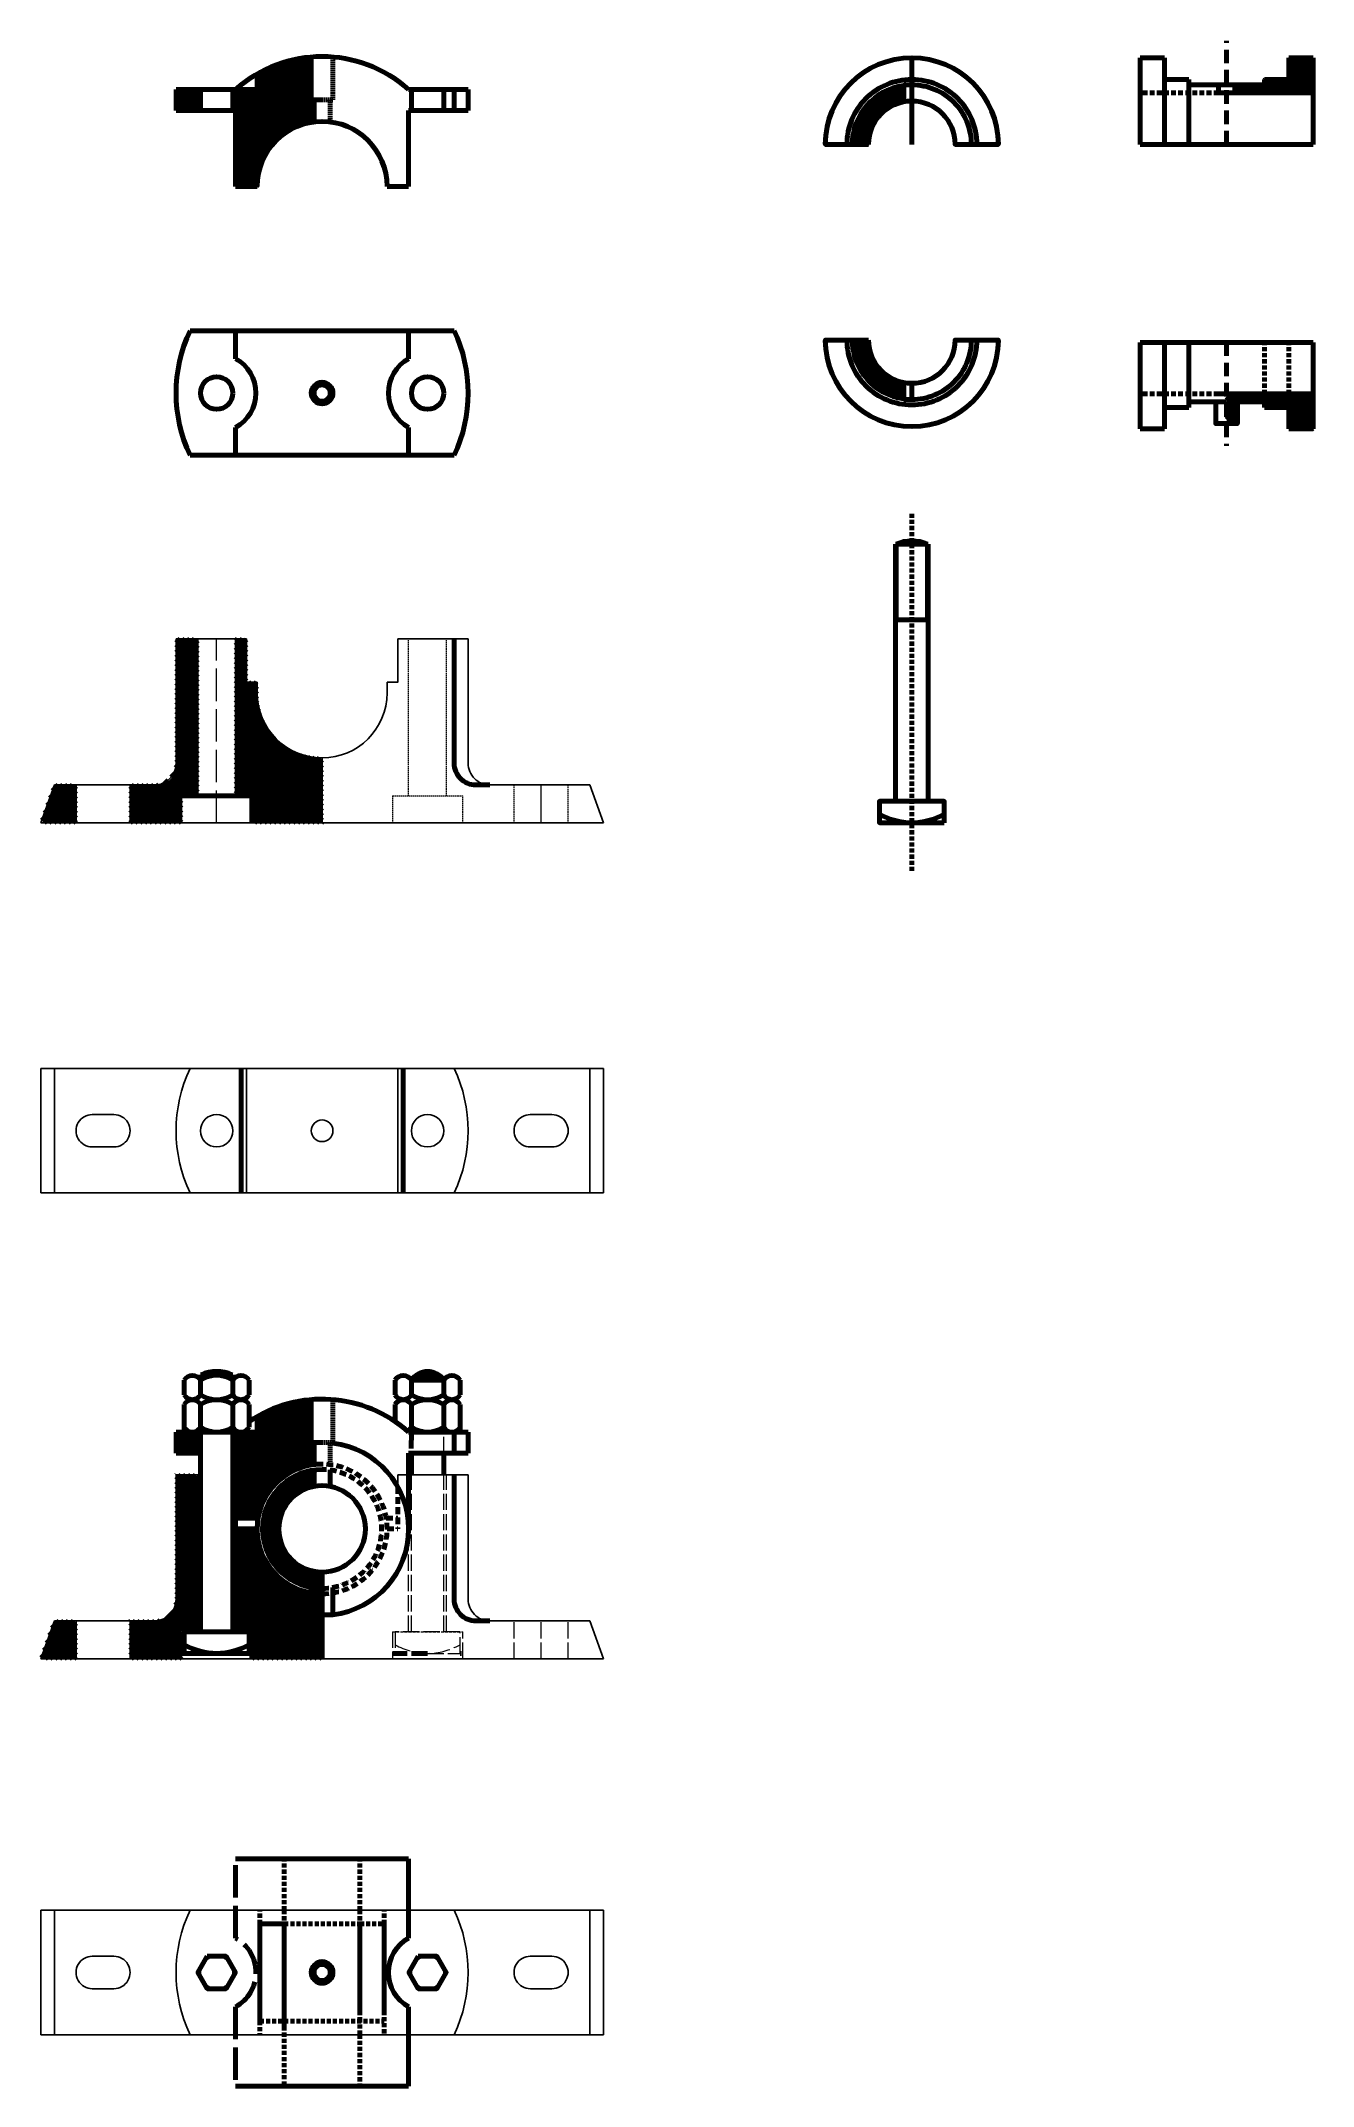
# Model space of a CAD drawing. Header units: inches. Extents: x 257 to 727, y 187 to 943.
import ezdxf

# ---------------------------------------------------------------- set-up
doc = ezdxf.new("R2010")
doc.units = ezdxf.units.IN
doc.header["$MEASUREMENT"] = 0
for name, pattern in [('ACAD_ISO04W100', [30, 24, -3, 0, -3]), ('dash', [15, 12, -3]), ('DASHED', [0.75, 0.5, -0.25])]:
    doc.linetypes.add(name, pattern=pattern)
pattern_1 = [(45, (116.9521, 278.2704), (-0.8838835, 0.8838835), [])]
pattern_2 = [(45, (116.9521, 261.9411), (-0.8838835, 0.8838835), [])]

msp = doc.modelspace()

# ---------------------------------------------------------------- hatches: boundary and pattern name
at = {"linetype": 'ByBlock', "lineweight": 100}
h = msp.add_hatch(dxfattribs=at)
h.set_pattern_fill('ANSI31', scale=10, style=2)
h.paths.add_polyline_path([(357.55, 913.28), (357.55, 921.46), (356.55, 921.46), (356.55, 937.3, 0.110489), (336.55, 931.03), (336.55, 925.24), (328.55, 925.24), (327.55, 925.24), (327.55, 917.46), (328.55, 917.46), (328.55, 889.46), (336.55, 889.46, -0.377964)])
h.paths.add_polyline_path([(315.55, 925.24), (306.55, 925.24), (306.55, 917.46), (315.55, 917.46)])
h = msp.add_hatch(dxfattribs=at)
h.set_pattern_fill('ANSI31', scale=10)
h.set_pattern_definition(pattern_1)
h.paths.add_polyline_path([(727.03, 928.97), (727.03, 936.97), (718.03, 936.97), (718.03, 928.97), (709.03, 928.97), (709.03, 926.97), (698.03, 926.97), (698.03, 923.97), (727.03, 923.97)])
h = msp.add_hatch(dxfattribs=at)
h.set_pattern_fill('ANSI31', scale=10)
h.set_pattern_definition(pattern_2)
h.paths.add_polyline_path([(575.64, 920.68), (575.64, 926.76, 0.374693), (556.64, 904.97), (562.64, 904.97, -0.359988)])
at = {"linetype": 'dash', "lineweight": 100}
h = msp.add_hatch(dxfattribs=at)
h.set_pattern_fill('ANSI31', color=0, scale=10)
h.set_pattern_definition(pattern_2)
h.paths.add_polyline_path([(575.64, 816.94), (575.64, 810.86, -0.374693), (556.64, 832.66), (562.64, 832.66, 0.359988)])
at = {"linetype": 'ByBlock', "lineweight": 100}
h = msp.add_hatch(dxfattribs=at)
h.set_pattern_fill('ANSI31', scale=10)
h.set_pattern_definition(pattern_1)
h.paths.add_polyline_path([(727.03, 812.77), (695.03, 812.77), (695.03, 801.77), (699.03, 801.77), (699.03, 809.77), (709.03, 809.77), (709.03, 807.77), (718.03, 807.77), (718.03, 799.77), (727.03, 799.77), (727.03, 807.77)])
h = msp.add_hatch(dxfattribs=at)
h.set_pattern_fill('ANSI31', scale=10)
h.set_pattern_definition(pattern_1)
h.paths.add_polyline_path([(360.55, 678.19, -0.414214), (336.55, 702.19), (336.51, 706.19), (332.55, 706.19), (332.55, 722.19), (328.55, 722.19), (328.55, 668.19), (334.55, 668.19), (334.55, 654.19), (360.55, 654.19)])
h.paths.add_polyline_path([(308.55, 668.19), (314.55, 668.19), (314.55, 722.19), (306.55, 722.19), (306.55, 676.19, -0.414214), (298.55, 668.19), (289.55, 668.19), (289.55, 654.19), (308.55, 654.19)])
h.paths.add_polyline_path([(269.55, 668.19), (261.55, 668.19), (256.55, 654.19), (269.55, 654.19)])
at = {"lineweight": 100}
h = msp.add_hatch(dxfattribs=at)
h.set_pattern_fill('ANSI31', color=0, scale=10)
h.set_pattern_definition(pattern_1)
h.paths.add_polyline_path([(314.55, 722.19), (306.55, 722.19), (306.55, 676.19, -0.414214), (298.55, 668.19), (289.55, 668.19), (289.55, 654.19), (308.55, 654.19), (308.55, 664.19), (314.55, 664.19)])
h.paths.add_polyline_path([(360.55, 678.19, -0.414214), (336.55, 702.19), (336.51, 706.19), (332.55, 706.19), (332.55, 722.19), (328.55, 722.19), (328.55, 664.19), (334.55, 664.19), (334.55, 654.19), (360.55, 654.19)])
h = msp.add_hatch(dxfattribs=at)
h.set_pattern_fill('ANSI31', color=0, scale=10)
h.set_pattern_definition(pattern_1)
h.paths.add_polyline_path([(314.55, 413.18), (306.55, 413.18), (306.55, 367.18, -0.414214), (298.55, 359.18), (289.55, 359.18), (289.55, 345.18), (308.55, 345.18), (308.55, 355.18), (314.55, 355.18)])
h.paths.add_polyline_path([(315.55, 428.96), (306.55, 428.96), (306.55, 421.18), (315.55, 421.18)])
h.paths.add_polyline_path([(357.55, 425.18), (356.55, 425.18), (356.55, 441.01, 0.110489), (336.55, 434.75), (336.55, 428.96), (328.55, 428.96), (327.55, 428.96), (327.55, 421.18), (328.55, 421.18), (328.55, 413.18), (328.55, 397.18), (336.88, 397.18, -0.33084), (357.55, 416.99)])
h.paths.add_polyline_path([(269.55, 359.18), (261.55, 359.18), (256.55, 345.18), (269.55, 345.18)])
edge = h.paths.add_edge_path()
edge.add_line((357.55, 408.9), (357.55, 414.97))
edge.add_arc((360.55, 393.18), 22, 97.83748, 259.52432)
edge.add_line((356.55, 371.55), (356.55, 361.43))
edge.add_line((356.55, 361.43), (360.55, 361.43))
edge.add_line((360.55, 361.43), (360.55, 369.18))
edge.add_line((360.55, 369.18), (360.55, 377.18))
edge.add_arc((360.55, 393.18), 16, 100.80692, 270, ccw=False)
h = msp.add_hatch(dxfattribs=at)
h.set_pattern_fill('ANSI31', color=0, scale=10, angle=90)
h.set_pattern_definition([(135, (296.9521, 458.2704), (-0.883883, -0.883883), [])])
h.paths.add_polyline_path([(336.55, 393.18), (328.55, 393.18), (328.55, 397.18), (328.55, 413.18), (327.55, 413.18), (327.55, 355.18), (333.55, 355.18), (334.55, 355.18), (334.55, 345.18), (360.55, 345.18), (360.55, 361.43), (356.55, 361.43), (356.55, 369.51, -0.365977)])
at = {"lineweight": 100, "true_color": 0x000000}
h = msp.add_hatch(color=18, dxfattribs=at)
h.dxf.hatch_style = 1
h.paths.add_polyline_path([(364.55, 229.23, 1), (356.55, 229.23, 1)])
h.paths.add_polyline_path([(357.55, 229.23, -1), (363.55, 229.23, -1)], flags=16)

# ---------------------------------------------------------------- linework, layer by layer
at = {"lineweight": 100}
for p, q in [((578.64, 757.19), (572.64, 757.19)), ((578.64, 757.19), (584.64, 757.19)), ((321.55, 450.18), (315.55, 450.18)), ((321.55, 450.18), (327.55, 450.18)), ((360.55, 425.18), (356.55, 425.18))]:
    msp.add_line(p, q, dxfattribs=at)
at = {"linetype": 'DASHED', "lineweight": 100, "ltscale": 10}
for points in [[(695.03, 904.97), (695.03, 943.22)], [(695.03, 831.77), (695.03, 793.52)]]:
    msp.add_lwpolyline(points, dxfattribs=at)
at = {"lineweight": 100}
for points in [[(336.55, 931.03), (336.55, 925.24)], [(356.55, 921.46), (356.55, 937.3)], [(578.64, 904.97), (578.64, 936.97)], [(663.03, 936.97), (663.03, 904.97)], [(663.03, 936.97), (672.03, 936.97)], [(672.03, 936.97), (672.03, 904.97)], [(718.03, 936.97), (718.03, 928.97)], [(718.03, 936.97), (727.03, 936.97)], [(727.03, 928.97), (727.03, 936.97)], [(306.55, 917.46), (306.55, 925.24)], [(328.55, 925.24), (306.55, 925.24)], [(315.55, 917.46), (315.55, 925.24)], [(327.55, 917.46), (327.55, 925.24)], [(328.55, 925.24), (336.55, 925.24)], [(392.55, 925.24), (414.55, 925.24)], [(393.55, 917.46), (393.55, 925.24)], [(405.55, 917.46), (405.55, 925.24)], [(409.4, 917.46), (409.4, 925.24)], [(414.55, 917.46), (414.55, 925.24)], [(578.64, 926.97), (575.64, 926.97)], [(575.64, 926.97), (575.64, 926.76)], [(672.03, 928.97), (681.03, 928.97)], [(681.03, 928.97), (672.03, 928.97)], [(681.03, 928.97), (681.03, 926.97)], [(681.03, 926.97), (709.03, 926.97)], [(681.03, 926.97), (681.03, 904.97)], [(692.03, 926.97), (692.03, 923.97)], [(695.03, 923.97), (692.03, 923.97)], [(695.03, 923.97), (727.03, 923.97)], [(698.03, 926.97), (698.03, 923.97)], [(718.03, 928.97), (709.03, 928.97)], [(709.03, 928.97), (709.03, 926.97)], [(709.03, 928.97), (718.03, 928.97)], [(727.03, 928.97), (727.03, 904.97)], [(321.56, 917.46), (306.55, 917.46)], [(328.55, 917.46), (321.56, 917.46)], [(328.55, 917.46), (328.55, 889.46)], [(360.55, 921.46), (356.55, 921.46)], [(357.55, 921.46), (357.55, 913.28)], [(392.55, 917.46), (392.55, 889.46)], [(392.55, 917.46), (393.55, 917.46)], [(393.55, 917.46), (399.53, 917.46)], [(399.53, 917.46), (414.55, 917.46)], [(663.03, 904.97), (695.03, 904.97)], [(695.03, 904.97), (727.03, 904.97)], [(328.55, 889.46), (336.55, 889.46)], [(328.55, 889.46), (336.55, 889.46)], [(384.55, 889.46), (392.55, 889.46)], [(409.4, 836.05), (311.69, 836.05)], [(328.55, 825.75), (328.55, 836.05)], [(392.55, 825.75), (392.55, 836.05)], [(663.03, 799.77), (663.03, 831.77)], [(663.03, 831.77), (695.03, 831.77)], [(672.03, 799.77), (672.03, 831.77)], [(681.03, 809.77), (681.03, 831.77)], [(695.03, 831.77), (727.03, 831.77)], [(727.03, 807.77), (727.03, 831.77)], [(575.64, 810.66), (575.64, 810.86)], [(578.64, 810.66), (575.64, 810.66)], [(681.03, 807.77), (681.03, 809.77)], [(681.03, 809.77), (695.03, 809.77)], [(699.03, 809.77), (699.03, 801.77), (691.03, 801.77), (691.03, 809.77)], [(695.03, 812.77), (692.03, 812.77)], [(695.03, 812.77), (727.03, 812.77)], [(699.03, 809.77), (709.03, 809.77)], [(709.03, 807.77), (709.03, 809.77)], [(681.03, 807.77), (672.03, 807.77)], [(672.03, 807.77), (681.03, 807.77)], [(718.03, 807.77), (709.03, 807.77)], [(709.03, 807.77), (718.03, 807.77)], [(718.03, 799.77), (718.03, 807.77)], [(727.03, 807.77), (727.03, 799.77)], [(328.55, 790.05), (328.55, 800.35)], [(392.55, 790.05), (392.55, 800.35)], [(663.03, 799.77), (672.03, 799.77)], [(718.03, 799.77), (727.03, 799.77)], [(311.69, 790.05), (409.4, 790.05)], [(572.64, 756.63), (572.64, 757.19)], [(572.64, 662.19), (572.64, 756.63)], [(572.86, 757.19), (572.86, 729.19)], [(584.42, 757.19), (584.42, 729.19)], [(584.64, 662.19), (584.64, 757.19)], [(578.64, 729.19), (572.64, 729.19)], [(578.64, 729.19), (584.64, 729.19)], [(334.55, 654.19), (334.55, 664.19), (308.55, 664.19)], [(578.64, 654.19), (566.64, 654.19), (566.64, 662.19), (590.64, 662.19), (590.64, 654.19)], [(578.64, 654.19), (590.64, 654.19)], [(578.64, 654.19), (578.64, 654.19)], [(330.55, 540.36), (330.55, 563.36)], [(390.55, 540.36), (390.55, 563.36)], [(330.55, 540.36), (330.55, 517.36)], [(390.55, 540.36), (390.55, 517.36)], [(309.55, 448.14), (309.54, 445.46)], [(315.55, 449.62), (315.55, 450.18)], [(315.55, 442.77), (315.55, 449.62)], [(321.55, 449.96), (321.54, 449.96)], [(321.55, 449.96), (321.54, 449.96)], [(327.55, 442.77), (327.55, 450.18)], [(333.54, 448.14), (333.54, 442.77)], [(387.55, 448.14), (387.55, 442.77)], [(393.55, 442.77), (393.55, 448.15)], [(393.55, 448.14), (405.54, 448.14)], [(399.55, 449.96), (399.55, 449.96)], [(399.55, 449.96), (399.55, 449.96)], [(405.55, 442.77), (405.55, 448.15)], [(411.54, 448.14), (411.55, 445.46)], [(309.55, 442.77), (309.54, 445.46)], [(309.54, 434.96), (309.55, 439.14)], [(315.55, 355.18), (315.55, 439.15)], [(321.55, 440.96), (321.54, 440.96)], [(327.54, 442.77), (327.54, 445.46), (327.55, 445.46)], [(327.55, 355.18), (327.55, 439.15)], [(333.54, 439.14), (333.54, 430.77)], [(333.54, 439.14), (333.54, 430.77)], [(356.55, 425.18), (356.55, 441.01)], [(387.55, 439.14), (387.55, 432.86)], [(387.55, 439.14), (387.55, 432.86)], [(393.55, 439.14), (393.55, 430.77)], [(399.55, 440.96), (399.55, 440.96)], [(405.55, 439.15), (405.54, 430.77)], [(411.55, 445.46), (411.54, 442.77)], [(411.55, 434.96), (411.54, 439.14)], [(309.54, 434.96), (309.54, 428.96)], [(336.55, 434.75), (336.55, 428.96)], [(411.55, 434.96), (411.55, 428.96)], [(306.55, 421.18), (306.55, 428.96)], [(328.55, 428.96), (306.55, 428.96)], [(315.55, 421.18), (315.55, 428.96)], [(327.55, 421.18), (327.55, 428.96)], [(328.55, 428.96), (336.55, 428.96)], [(360.55, 425.18), (356.55, 425.18)], [(357.55, 425.18), (357.55, 416.99)], [(392.55, 428.96), (414.55, 428.96)], [(393.55, 430.77), (393.55, 428.96)], [(409.4, 421.18), (409.4, 428.96)], [(414.55, 421.18), (414.55, 428.96)], [(315.55, 421.18), (306.55, 421.18)], [(328.55, 421.18), (327.55, 421.18)], [(328.55, 413.18), (328.55, 421.18)], [(392.55, 421.18), (392.55, 393.18)], [(392.55, 421.18), (393.55, 421.18)], [(393.55, 421.18), (399.53, 421.18)], [(399.53, 421.18), (414.55, 421.18)], [(357.55, 414.97), (357.55, 408.9)], [(363.55, 414.97), (363.55, 408.9)], [(328.55, 393.18), (328.55, 397.18), (336.88, 397.18)], [(328.55, 393.18), (336.55, 393.18)], [(328.55, 393.18), (336.55, 393.18)], [(364.55, 371.55), (364.55, 361.43), (356.55, 361.43), (356.55, 371.55)], [(360.55, 377.18), (360.55, 345.18)], [(334.55, 345.18), (334.55, 355.18), (308.55, 355.18)], [(321.55, 347.18), (309.55, 347.18), (309.55, 355.18), (333.55, 355.18), (333.55, 347.18)], [(334.55, 347.18), (308.55, 347.18)], [(321.55, 347.18), (333.55, 347.18)], [(328.55, 271.23), (360.55, 271.23)], [(360.55, 271.23), (392.55, 271.23)], [(392.55, 252.23), (392.55, 271.23)], [(346.55, 211.23), (346.55, 209.23)], [(392.55, 206.23), (392.55, 187.23)], [(328.55, 187.23), (360.55, 187.23)], [(360.55, 187.23), (392.55, 187.23)]]:
    msp.add_lwpolyline(points, dxfattribs=at)
at = {"linetype": 'DASHED', "lineweight": 100}
for points in [[(364.55, 921.46), (364.55, 937.3)], [(360.55, 921.46), (364.55, 921.46)], [(363.55, 921.46), (363.55, 913.28)], [(364.55, 424.93), (364.55, 441.01)], [(360.55, 425.18), (364.55, 425.18)], [(363.55, 425.18), (363.55, 416.99)], [(405.54, 430.77), (405.55, 428.96)], [(411.55, 347.18), (412.55, 347.18)]]:
    msp.add_lwpolyline(points, dxfattribs=at)
at = {"lineweight": 100}
msp.add_lwpolyline([(562.64, 904.97), (546.64, 904.97, -1), (610.64, 904.97), (594.64, 904.97, 1)], format="xyb", close=True, dxfattribs=at)
for points in [[(602.64, 904.97, 0.414214), (578.64, 928.97, 0.414214), (554.64, 904.97)], [(575.64, 920.68), (575.64, 926.76, 0.374693), (556.64, 904.97)], [(578.64, 920.97), (578.64, 926.97, -0.414214), (600.64, 904.97)], [(602.64, 832.66, -0.414214), (578.64, 808.66, -0.414214), (554.64, 832.66)], [(575.64, 816.94), (575.64, 810.86, -0.374693), (556.64, 832.66)], [(578.64, 816.66), (578.64, 810.66, 0.414214), (600.64, 832.66)]]:
    msp.add_lwpolyline(points, format="xyb", dxfattribs=at)
at = {"linetype": 'DASHED', "lineweight": 100, "ltscale": 3.5}
for points in [[(692.03, 923.97), (663.03, 923.97)], [(692.03, 812.77), (663.03, 812.77)]]:
    msp.add_lwpolyline(points, dxfattribs=at)
at = {"color": 7, "linetype": 'ByBlock', "lineweight": 100}
msp.add_lwpolyline([(562.64, 832.66), (546.64, 832.66, 1), (610.64, 832.66), (594.64, 832.66, -1)], format="xyb", close=True, dxfattribs=at)
at = {"linetype": 'DASHED', "lineweight": 100, "ltscale": 3}
for points in [[(709.03, 812.77), (709.03, 831.77)], [(718.03, 812.77), (718.03, 831.77)], [(578.64, 768.42), (578.64, 635.9)], [(346.55, 252.23), (346.55, 271.23)], [(374.55, 252.23), (374.55, 271.23)], [(337.55, 247.23), (337.55, 252.23)], [(346.55, 252.23), (346.55, 247.23)], [(374.55, 252.23), (374.55, 247.23)], [(383.55, 247.23), (383.55, 252.23)], [(346.55, 247.23), (337.55, 247.23)], [(337.55, 247.23), (346.55, 247.23)], [(346.55, 247.23), (374.55, 247.23)], [(374.55, 247.23), (383.55, 247.23)], [(374.55, 214.97), (374.55, 212.97)], [(374.55, 206.23), (374.55, 211.23), (374.55, 212.97)], [(383.55, 214.97), (383.55, 206.23)], [(337.55, 211.23), (337.55, 206.23)], [(337.55, 211.23), (383.55, 211.23)], [(346.55, 209.23), (346.55, 187.23)], [(374.55, 206.23), (374.55, 187.23)]]:
    msp.add_lwpolyline(points, dxfattribs=at)
for points in [[(289.55, 668.19), (298.55, 668.19, 0.414214), (306.55, 676.19), (306.55, 722.19)], [(431.55, 668.19), (422.55, 668.19, -0.414214), (414.55, 676.19), (414.55, 722.19)], [(283.54, 546.36, -1.000363), (283.54, 534.36), (275.55, 534.36, -1.000363), (275.55, 546.36), (283.55, 546.36)], [(437.55, 546.36, 1.000363), (437.55, 534.36), (445.54, 534.36, 1.000363), (445.54, 546.36), (437.54, 546.36)], [(289.55, 359.18), (298.55, 359.18, 0.414214), (306.55, 367.18), (306.55, 413.18)], [(431.55, 359.18), (422.55, 359.18, -0.414214), (414.55, 367.18), (414.55, 413.18)], [(283.54, 235.23, -1.000363), (283.54, 223.23), (275.55, 223.23, -1.000363), (275.55, 235.23), (283.55, 235.23)], [(437.55, 235.23, 1.000363), (437.55, 223.23), (445.54, 223.23, 1.000363), (445.54, 235.23), (437.54, 235.23)]]:
    msp.add_lwpolyline(points, format="xyb")
for points in [[(332.55, 722.19), (306.55, 722.19)], [(314.55, 664.19), (314.55, 722.19)], [(328.55, 664.19), (328.55, 722.19)], [(332.55, 706.19), (332.55, 722.19)], [(384.55, 706.19), (388.55, 706.19), (388.55, 722.19)], [(388.55, 722.19), (414.55, 722.19)], [(336.51, 706.19), (332.55, 706.19)], [(336.55, 702.19), (336.51, 706.19)], [(384.55, 702.19), (384.55, 706.19)], [(360.55, 654.19), (360.55, 678.19)], [(256.55, 654.19), (261.55, 668.19)], [(261.55, 668.19), (269.55, 668.19)], [(269.55, 654.19), (269.55, 668.19)], [(289.55, 668.19), (269.55, 668.19)], [(289.55, 654.19), (289.55, 668.19)], [(422.55, 668.19), (459.55, 668.19)], [(431.55, 668.19), (451.55, 668.19)], [(459.55, 668.19), (451.55, 668.19)], [(459.55, 668.19), (464.55, 654.19)], [(464.55, 654.19), (459.55, 668.19)], [(308.55, 654.19), (308.55, 664.19)], [(334.55, 654.19), (334.55, 664.19)], [(256.55, 654.19), (261.55, 654.19)], [(256.55, 654.19), (464.55, 654.19)], [(464.55, 654.19), (256.55, 654.19)], [(256.55, 563.36), (256.55, 517.36)], [(261.55, 563.36), (256.55, 563.36)], [(464.55, 517.36), (464.55, 563.36), (261.55, 563.36)], [(261.55, 563.36), (261.55, 517.36)], [(332.55, 549.81), (332.55, 563.36)], [(388.55, 549.81), (388.55, 563.36)], [(459.55, 563.36), (459.55, 517.36)], [(332.55, 549.81), (332.55, 530.91)], [(388.55, 549.81), (388.55, 530.91)], [(332.55, 530.91), (332.55, 517.36)], [(388.55, 530.91), (388.55, 517.36)], [(256.55, 517.36), (464.55, 517.36)], [(315.55, 413.18), (306.55, 413.18)], [(314.55, 355.18), (314.55, 413.18)], [(328.55, 413.18), (327.55, 413.18)], [(328.55, 393.18), (328.55, 413.18)], [(388.55, 413.18), (414.55, 413.18)], [(388.55, 408.67), (388.55, 413.18)], [(256.55, 345.18), (261.55, 359.18)], [(261.55, 359.18), (269.55, 359.18)], [(269.55, 345.18), (269.55, 359.18)], [(289.55, 359.18), (269.55, 359.18)], [(289.55, 345.18), (289.55, 359.18)], [(422.55, 359.18), (459.55, 359.18)], [(431.55, 359.18), (451.55, 359.18)], [(459.55, 359.18), (451.55, 359.18)], [(459.55, 359.18), (464.55, 345.18)], [(464.55, 345.18), (459.55, 359.18)], [(308.55, 345.18), (308.55, 355.18)], [(334.55, 345.18), (334.55, 355.18)], [(256.55, 345.18), (464.55, 345.18)], [(256.55, 345.18), (261.55, 345.18)], [(464.55, 345.18), (256.55, 345.18)], [(256.55, 252.23), (256.55, 206.23)], [(261.55, 252.23), (256.55, 252.23)], [(464.55, 206.23), (464.55, 252.23), (261.55, 252.23)], [(261.55, 252.23), (261.55, 206.23)], [(459.55, 252.23), (459.55, 206.23)], [(256.55, 206.23), (464.55, 206.23)]]:
    msp.add_lwpolyline(points)
at = {"linetype": 'dash', "lineweight": 18}
msp.add_lwpolyline([(321.55, 654.19), (321.55, 722.19)], dxfattribs=at)
at = {"linetype": 'DASHED', "lineweight": 15}
for points in [[(392.55, 664.19), (392.55, 722.19)], [(406.55, 664.19), (406.55, 722.19)], [(431.55, 654.19), (431.55, 668.19)], [(451.55, 654.19), (451.55, 668.19)], [(386.55, 664.19), (412.55, 664.19)], [(386.55, 664.19), (386.55, 654.19)], [(412.55, 654.19), (412.55, 664.19)]]:
    msp.add_lwpolyline(points, dxfattribs=at)
at = {"linetype": 'ByBlock', "lineweight": 100}
for points in [[(409.4, 722.19), (409.4, 676.19, 0.414214), (417.4, 668.19), (422.55, 668.19)], [(409.4, 413.18), (409.4, 367.18, 0.414214), (417.4, 359.18), (422.55, 359.18)]]:
    msp.add_lwpolyline(points, format="xyb", dxfattribs=at)
at = {"linetype": 'ACAD_ISO04W100', "lineweight": 9}
msp.add_lwpolyline([(441.55, 654.19), (441.55, 668.19)], dxfattribs=at)
at = {"linetype": 'DASHED', "lineweight": 100, "ltscale": 2}
msp.add_lwpolyline([(405.55, 439.14), (405.55, 439.15)], dxfattribs=at)
at = {"linetype": 'dash', "lineweight": 100, "ltscale": 0.5}
for points in [[(393.55, 428.96), (393.53, 421.18)], [(399.55, 347.18), (386.55, 347.18)]]:
    msp.add_lwpolyline(points, dxfattribs=at)
at = {"linetype": 'dash', "lineweight": 5, "ltscale": 0.5}
for points in [[(405.55, 421.18), (405.55, 428.96)], [(392.55, 355.18), (392.55, 413.18)], [(393.55, 355.18), (393.55, 413.18)], [(405.55, 355.18), (405.55, 413.18)], [(406.55, 355.18), (406.55, 413.18)], [(431.55, 345.18), (431.55, 359.18)], [(441.55, 345.18), (441.55, 359.18)], [(451.55, 345.18), (451.55, 359.18)], [(386.55, 355.18), (386.55, 345.18)], [(399.55, 347.18), (411.55, 347.18), (411.55, 355.18), (387.55, 355.18), (387.55, 347.18)], [(412.55, 345.18), (412.55, 355.18)]]:
    msp.add_lwpolyline(points, dxfattribs=at)
at = {"linetype": 'ByBlock', "lineweight": 100}
for points in [[(393.55, 421.18), (393.55, 413.18)], [(405.55, 421.18), (405.55, 413.18)]]:
    msp.add_lwpolyline(points, dxfattribs=at)
at = {"linetype": 'DASHED', "lineweight": 100, "ltscale": 5}
for points in [[(388.55, 408.67), (388.55, 393.18)], [(384.21, 397.18), (388.55, 397.18)], [(384.55, 393.18), (388.55, 393.18)]]:
    msp.add_lwpolyline(points, dxfattribs=at)
at = {"linetype": 'DASHED', "lineweight": 15, "ltscale": 2}
msp.add_lwpolyline([(386.55, 355.18), (412.55, 355.18)], dxfattribs=at)
at = {"linetype": 'dash', "lineweight": 100}
for points in [[(328.55, 241.92), (328.55, 271.23)], [(328.55, 241.92), (328.55, 252.23)], [(392.55, 241.92), (392.55, 252.23)], [(328.55, 206.23), (328.55, 216.53)], [(328.55, 216.53), (328.55, 187.23)], [(392.55, 206.23), (392.55, 216.53)]]:
    msp.add_lwpolyline(points, dxfattribs=at)
at = {"linetype": 'dash', "lineweight": 100, "ltscale": 3}
for points in [[(337.55, 247.23), (337.55, 211.23)], [(346.55, 247.23), (346.55, 211.23)], [(374.55, 247.23), (374.55, 214.97)], [(383.55, 247.23), (383.55, 222.97)], [(383.55, 222.97), (383.55, 214.97)]]:
    msp.add_lwpolyline(points, dxfattribs=at)
at = {"lineweight": 100}
for points in [[(318.08, 235.23), (314.62, 229.23), (318.08, 223.23), (325.01, 223.23), (328.47, 229.23), (325.01, 235.23)], [(396.08, 235.23), (392.62, 229.23), (396.08, 223.23), (403.01, 223.23), (406.47, 229.23), (403.01, 235.23)]]:
    msp.add_lwpolyline(points, close=True, dxfattribs=at)
for centre, radius in [((321.55, 813.05), 6), ((360.55, 813.05), 4), ((399.55, 813.05), 6), ((360.55, 813.05), 3), ((360.55, 393.18), 16), ((360.55, 229.23), 4), ((360.55, 229.23), 3)]:
    msp.add_circle(centre, radius, dxfattribs=at)
for centre, radius in [((321.55, 540.36), 6), ((360.55, 540.36), 4), ((399.55, 540.36), 6), ((321.55, 229.23), 6), ((399.55, 229.23), 6), ((360.55, 229.23), 4)]:
    msp.add_circle(centre, radius)
for centre, radius, start, end in [((360.55, 889.46), 48, 48.18969, 131.81031), ((360.55, 889.46), 24, 0, 180), ((360.55, 813.05), 54, 154.79071, 205.20929), ((360.55, 813.05), 54, 334.79071, 25.20929), ((321.55, 813.05), 14.5, 298.86573, 61.13427), ((399.55, 813.05), 14.5, 118.86573, 241.13427), ((578.64, 744.44), 14, 65.61942, 114.38058), ((578.64, 678.19), 24, 240, 300), ((312.55, 446.56), 3.39, 27.71795, 152.28205), ((321.54, 439.14), 10.82, 56.32098, 123.67902), ((321.55, 437.43), 14, 65.61942, 114.38058), ((330.54, 446.56), 3.39, 27.71795, 152.28205), ((390.55, 446.56), 3.39, 27.71795, 152.28205), ((399.55, 444.22), 7.17, 33.23659, 146.82634), ((399.55, 439.14), 10.82, 56.32098, 123.67902), ((408.54, 446.56), 3.39, 27.71795, 152.28205), ((312.55, 444.35), 3.39, 207.71795, 332.28205), ((312.55, 437.56), 3.39, 27.71795, 152.28205), ((321.54, 451.77), 10.82, 236.32098, 303.67902), ((321.54, 430.14), 10.82, 56.32098, 123.67902), ((330.54, 444.35), 3.39, 207.71795, 332.28205), ((330.54, 437.56), 3.39, 27.71795, 152.28205), ((360.55, 393.18), 48, 48.18969, 124.23388), ((390.55, 444.35), 3.39, 207.71795, 332.28205), ((390.55, 437.56), 3.39, 27.71795, 152.28205), ((399.55, 451.77), 10.82, 236.32098, 303.67902), ((399.55, 430.14), 10.82, 56.32098, 123.67902), ((408.54, 444.35), 3.39, 207.71795, 332.28205), ((408.54, 437.56), 3.39, 27.71795, 152.28205), ((312.55, 432.35), 3.39, 207.71795, 332.28205), ((321.54, 439.77), 10.82, 236.32098, 303.67902), ((330.54, 432.35), 3.39, 207.71795, 332.28205), ((360.55, 393.18), 32, 277.18076, 82.81924), ((390.55, 432.35), 3.39, 297.44178, 332.28205), ((399.55, 439.77), 10.82, 236.32098, 303.67902), ((408.54, 432.35), 3.39, 207.71795, 332.28205), ((360.55, 393.18), 24, 90, 260.40593), ((360.55, 393.18), 24, 90, 180), ((360.55, 393.18), 22, 90, 259.52432), ((321.55, 371.18), 24, 240, 300), ((399.55, 229.23), 14.5, 118.86573, 241.13427)]:
    msp.add_arc(centre, radius, start, end, dxfattribs=at)
for centre, radius, start, end in [((360.55, 702.19), 24, 180, 0), ((360.55, 540.36), 54, 154.79071, 205.20929), ((360.55, 540.36), 54, 334.79071, 25.20929), ((360.55, 393.18), 24, 180, 260.40593), ((360.55, 229.23), 54, 154.79071, 205.20929), ((360.55, 229.23), 54, 334.79071, 25.20929)]:
    msp.add_arc(centre, radius, start, end)
at = {"linetype": 'DASHED', "lineweight": 100, "ltscale": 5}
for radius in [24, 22]:
    msp.add_arc((360.55, 393.18), radius, 270, 90, dxfattribs=at)
at = {"linetype": 'dash', "lineweight": 5, "ltscale": 0.5}
msp.add_arc((399.55, 371.18), 24, 240, 300, dxfattribs=at)
at = {"linetype": 'dash', "lineweight": 100}
msp.add_arc((321.55, 229.23), 14.5, 298.86573, 61.13427, dxfattribs=at)

doc.saveas('drawing.dxf')
